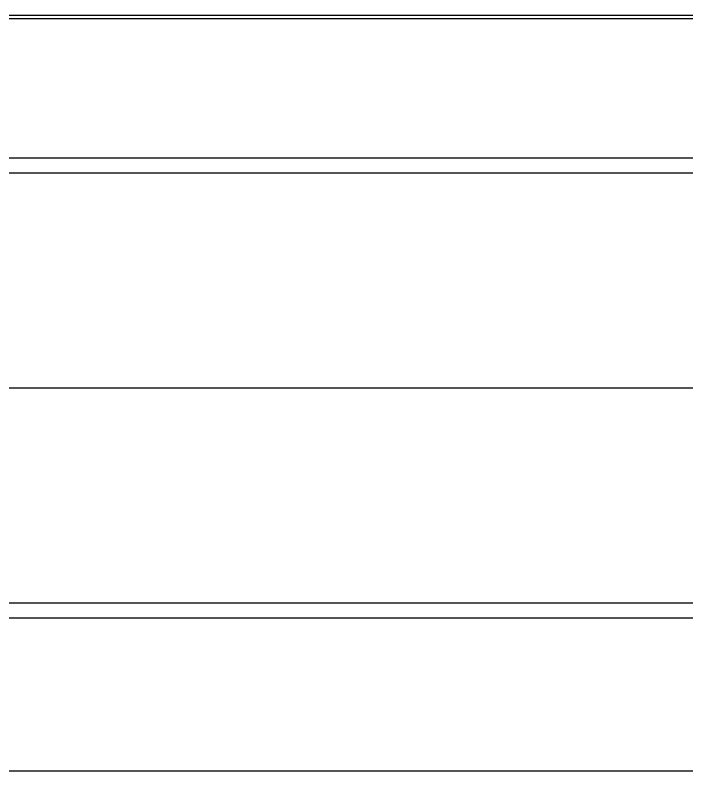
# Model space of a CAD drawing. Header units: millimetres. Extents: x 150937 to 394412, y 327166 to 584759.
# Drawn here: x 198777.8 to 199096, y 410517.9 to 410872.8 of the extents above; entities that cross this region are included whole.
import ezdxf

# ---------------------------------------------------------------- set-up
doc = ezdxf.new("R2010")
doc.units = ezdxf.units.MM

# ---------------------------------------------------------------- blocks, each defined once
blk = doc.blocks.new('*U203')
for p, q in [((-117, 0), (501.8, 0)), ((-112, -1.6), (501.8, -1.6)), ((-30, -67), (501.8, -67)), ((-30, -74), (501.8, -74)), ((-117, -175), (501.8, -175)), ((-30, -276), (501.8, -276)), ((-30, -283), (501.8, -283)), ((-117, -354.9), (501.8, -354.9))]:
    blk.add_line(p, q)

msp = doc.modelspace()

# ---------------------------------------------------------------- block references
msp.add_blockref('*U203', (198594.179, 410872.799))

doc.saveas('drawing.dxf')
